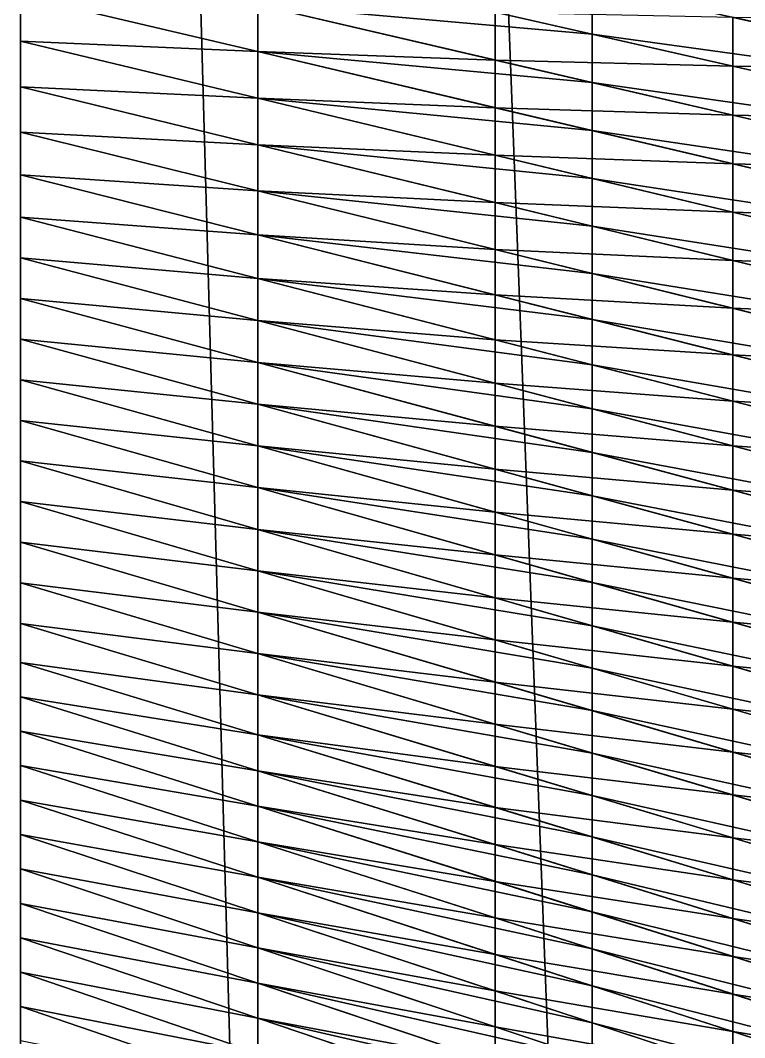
# Model space of a CAD drawing. Header units: metres. Extents: x -3 to 177, y -14 to 14.
# Drawn here: x -3.2 to -1.98, y -5.541 to -3.827 of the extents above; entities that cross this region are included whole.
import ezdxf

# ---------------------------------------------------------------- set-up
doc = ezdxf.new("R2010")
doc.units = ezdxf.units.M
doc.layers.add('AFT_PEAK', color=7, linetype='Continuous', true_color=0x74a6a7)
doc.layers.add('HULL', color=7, linetype='Continuous', true_color=0x528ba5)

msp = doc.modelspace()

# ---------------------------------------------------------------- linework, layer by layer
at = {"layer": 'AFT_PEAK'}
for points in [[(-2.2367, 7.5013, 14.8718), (-1.2735, -7.9426, 14.8547), (-1.2735, 7.9426, 14.8547)], [(-2.8, 7.2432, 14.8819), (-2.2367, -7.5013, 14.8718), (-2.2367, 7.5013, 14.8718)], [(-2.2367, 7.5013, 14.8718), (-2.2367, -7.5013, 14.8718), (-1.2735, -7.9426, 14.8547)], [(-3.2, 7.06, 14.889), (-2.8, -7.2432, 14.8819), (-2.8, 7.2432, 14.8819)], [(-2.8, 7.2432, 14.8819), (-2.8, -7.2432, 14.8819), (-2.2367, -7.5013, 14.8718)], [(-3.2, 7.06, 14.889), (-3.2, -7.06, 14.889), (-2.8, -7.2432, 14.8819)], [(-3.2, -7.0425, 14.8101), (-3.2, -7.06, 14.889), (-3.2, 7.06, 14.889)], [(-3.2, -7.0425, 14.8101), (-3.2, 7.06, 14.889), (-3.2, 7.0425, 14.8101)], [(-3.2, -7.0425, 14.8101), (-3.2, 7.0425, 14.8101), (-3.2, 7.025, 14.7312)], [(-3.2, -7.025, 14.7312), (-3.2, -7.0425, 14.8101), (-3.2, 7.025, 14.7312)], [(-3.2, -7.025, 14.7312), (-3.2, 7.025, 14.7312), (-3.2, 7.0075, 14.6523)], [(-3.2, -7.025, 14.7312), (-3.2, 7.0075, 14.6523), (-3.2, 6.9901, 14.5734)], [(-3.2, -7.025, 14.7312), (-3.2, 6.9901, 14.5734), (-3.2, 6.9726, 14.4945)], [(-3.2, -7.025, 14.7312), (-3.2, 6.9726, 14.4945), (-3.2, 6.9551, 14.4156)], [(-3.2, -7.025, 14.7312), (-3.2, 6.9551, 14.4156), (-3.2, 6.9376, 14.3367)], [(-3.2, -6.8289, 13.8642), (-3.2, -7.025, 14.7312), (-3.2, 6.9376, 14.3367)], [(-3.2, -6.8093, 13.7859), (-3.2, -6.8289, 13.8642), (-3.2, 6.9376, 14.3367)], [(-3.2, -6.5557, 12.8508), (-3.2, -6.8093, 13.7859), (-3.2, 6.9376, 14.3367)], [(-3.2, -6.5557, 12.8508), (-3.2, 6.9376, 14.3367), (-3.2, 6.2422, 12.019)], [(-3.2, 6.2422, 12.019), (-3.2, -0.7272, 9.0124), (-3.2, -5.5467, 10.9327)], [(-3.2, -5.5467, 10.9327), (-3.2, -6.5557, 12.8508), (-3.2, 6.2422, 12.019)], [(-3.2, -0.7272, 9.0124), (-3.2, -3.7851, 9.6874), (-3.2, -3.8621, 9.712)], [(-3.2, -0.7272, 9.0124), (-3.2, -3.8621, 9.712), (-3.2, -5.5467, 10.9327)], [(-2.2367, -3.7687, 9.3277), (-2.2367, -3.6873, 9.3024), (-1.2735, -3.8974, 9.0156)], [(-2.2367, -3.6873, 9.3024), (-1.2735, -3.8116, 8.9896), (-1.2735, -3.8974, 9.0156)], [(-2.8, -3.8009, 9.5447), (-2.8, -3.722, 9.5198), (-2.2367, -3.8501, 9.353)], [(-2.8, -3.722, 9.5198), (-2.2367, -3.7687, 9.3277), (-2.2367, -3.8501, 9.353)], [(-2.2367, -3.8501, 9.353), (-2.2367, -3.7687, 9.3277), (-1.2735, -3.9833, 9.0417)], [(-2.2367, -3.7687, 9.3277), (-1.2735, -3.8974, 9.0156), (-1.2735, -3.9833, 9.0417)], [(-3.2, -3.8621, 9.712), (-3.2, -3.7851, 9.6874), (-2.8, -3.8795, 9.5701)], [(-3.2, -3.7851, 9.6874), (-2.8, -3.8009, 9.5447), (-2.8, -3.8795, 9.5701)], [(-2.8, -3.8795, 9.5701), (-2.8, -3.8009, 9.5447), (-2.2367, -3.9316, 9.3783)], [(-2.8, -3.8009, 9.5447), (-2.2367, -3.8501, 9.353), (-2.2367, -3.9316, 9.3783)], [(-2.2367, -3.9316, 9.3783), (-2.2367, -3.8501, 9.353), (-1.2735, -4.0692, 9.0677)], [(-2.2367, -3.8501, 9.353), (-1.2735, -3.9833, 9.0417), (-1.2735, -4.0692, 9.0677)], [(-3.2, -3.939, 9.7366), (-3.2, -3.8621, 9.712), (-2.8, -3.958, 9.596)], [(-3.2, -3.8621, 9.712), (-2.8, -3.8795, 9.5701), (-2.8, -3.958, 9.596)], [(-3.2, -3.8621, 9.712), (-3.2, -3.939, 9.7366), (-3.2, -5.5467, 10.9327)], [(-2.8, -3.958, 9.596), (-2.8, -3.8795, 9.5701), (-2.2367, -4.0126, 9.4048)], [(-2.8, -3.8795, 9.5701), (-2.2367, -3.9316, 9.3783), (-2.2367, -4.0126, 9.4048)], [(-3.2, -4.015, 9.7636), (-3.2, -3.939, 9.7366), (-2.8, -4.0365, 9.6219)], [(-3.2, -3.939, 9.7366), (-2.8, -3.958, 9.596), (-2.8, -4.0365, 9.6219)], [(-3.2, -3.939, 9.7366), (-3.2, -4.015, 9.7636), (-3.2, -4.0872, 9.7999)], [(-3.2, -3.939, 9.7366), (-3.2, -4.0872, 9.7999), (-3.2, -4.2272, 9.8804)], [(-3.2, -3.939, 9.7366), (-3.2, -4.4324, 10.0094), (-3.2, -4.5009, 10.0523)], [(-3.2, -3.939, 9.7366), (-3.2, -4.364, 9.9664), (-3.2, -4.4324, 10.0094)], [(-3.2, -3.939, 9.7366), (-3.2, -4.2956, 9.9234), (-3.2, -4.364, 9.9664)], [(-3.2, -3.939, 9.7366), (-3.2, -4.2272, 9.8804), (-3.2, -4.2956, 9.9234)], [(-3.2, -3.939, 9.7366), (-3.2, -4.7746, 10.2243), (-3.2, -4.843, 10.2673)], [(-3.2, -3.939, 9.7366), (-3.2, -4.7061, 10.1813), (-3.2, -4.7746, 10.2243)], [(-3.2, -3.939, 9.7366), (-3.2, -4.6377, 10.1383), (-3.2, -4.7061, 10.1813)], [(-3.2, -3.939, 9.7366), (-3.2, -4.5693, 10.0953), (-3.2, -4.6377, 10.1383)], [(-3.2, -3.939, 9.7366), (-3.2, -4.5009, 10.0523), (-3.2, -4.5693, 10.0953)], [(-3.2, -3.939, 9.7366), (-3.2, -4.843, 10.2673), (-3.2, -5.5467, 10.9327)], [(-2.2367, -4.0126, 9.4048), (-2.2367, -3.9316, 9.3783), (-1.2735, -4.1551, 9.0938)], [(-2.2367, -3.9316, 9.3783), (-1.2735, -4.0692, 9.0677), (-1.2735, -4.1551, 9.0938)], [(-2.8, -4.0365, 9.6219), (-2.8, -3.958, 9.596), (-2.2367, -4.0931, 9.4327)], [(-2.8, -3.958, 9.596), (-2.2367, -4.0126, 9.4048), (-2.2367, -4.0931, 9.4327)], [(-3.2, -4.0872, 9.7999), (-3.2, -4.015, 9.7636), (-2.8, -4.114, 9.65)], [(-3.2, -4.015, 9.7636), (-2.8, -4.0365, 9.6219), (-2.8, -4.114, 9.65)], [(-2.2367, -4.0931, 9.4327), (-2.2367, -4.0126, 9.4048), (-1.2735, -4.2401, 9.1221)], [(-2.2367, -4.0126, 9.4048), (-1.2735, -4.1551, 9.0938), (-1.2735, -4.2401, 9.1221)], [(-2.8, -4.114, 9.65), (-2.8, -4.0365, 9.6219), (-2.2367, -4.1737, 9.4606)], [(-2.8, -4.0365, 9.6219), (-2.2367, -4.0931, 9.4327), (-2.2367, -4.1737, 9.4606)], [(-3.2, -4.1587, 9.8374), (-3.2, -4.0872, 9.7999), (-2.8, -4.1883, 9.6863)], [(-3.2, -4.0872, 9.7999), (-2.8, -4.114, 9.65), (-2.8, -4.1883, 9.6863)], [(-3.2, -4.0872, 9.7999), (-3.2, -4.1587, 9.8374), (-3.2, -4.2272, 9.8804)], [(-2.2367, -4.1737, 9.4606), (-2.2367, -4.0931, 9.4327), (-1.2735, -4.3242, 9.1533)], [(-2.2367, -4.0931, 9.4327), (-1.2735, -4.2401, 9.1221), (-1.2735, -4.3242, 9.1533)], [(-2.8, -4.1883, 9.6863), (-2.8, -4.114, 9.65), (-2.2367, -4.2535, 9.4902)], [(-2.8, -4.114, 9.65), (-2.2367, -4.1737, 9.4606), (-2.2367, -4.2535, 9.4902)], [(-3.2, -4.2272, 9.8804), (-3.2, -4.1587, 9.8374), (-2.8, -4.262, 9.7235)], [(-3.2, -4.1587, 9.8374), (-2.8, -4.1883, 9.6863), (-2.8, -4.262, 9.7235)], [(-2.2367, -4.2535, 9.4902), (-2.2367, -4.1737, 9.4606), (-1.2735, -4.4083, 9.1846)], [(-2.2367, -4.1737, 9.4606), (-1.2735, -4.3242, 9.1533), (-1.2735, -4.4083, 9.1846)], [(-2.8, -4.262, 9.7235), (-2.8, -4.1883, 9.6863), (-2.2367, -4.3307, 9.5263)], [(-2.8, -4.1883, 9.6863), (-2.2367, -4.2535, 9.4902), (-2.2367, -4.3307, 9.5263)], [(-3.2, -4.2956, 9.9234), (-3.2, -4.2272, 9.8804), (-2.8, -4.3327, 9.7662)], [(-3.2, -4.2272, 9.8804), (-2.8, -4.262, 9.7235), (-2.8, -4.3327, 9.7662)], [(-2.8, -4.3327, 9.7662), (-2.8, -4.262, 9.7235), (-2.2367, -4.4074, 9.5632)], [(-2.8, -4.262, 9.7235), (-2.2367, -4.3307, 9.5263), (-2.2367, -4.4074, 9.5632)], [(-2.2367, -4.3307, 9.5263), (-2.2367, -4.2535, 9.4902), (-1.2735, -4.492, 9.2168)], [(-2.2367, -4.2535, 9.4902), (-1.2735, -4.4083, 9.1846), (-1.2735, -4.492, 9.2168)], [(-3.2, -4.364, 9.9664), (-3.2, -4.2956, 9.9234), (-2.8, -4.4033, 9.8091)], [(-3.2, -4.2956, 9.9234), (-2.8, -4.3327, 9.7662), (-2.8, -4.4033, 9.8091)], [(-2.8, -4.4033, 9.8091), (-2.8, -4.3327, 9.7662), (-2.2367, -4.4813, 9.6055)], [(-2.8, -4.3327, 9.7662), (-2.2367, -4.4074, 9.5632), (-2.2367, -4.4813, 9.6055)], [(-2.2367, -4.4074, 9.5632), (-2.2367, -4.3307, 9.5263), (-1.2735, -4.5741, 9.2527)], [(-2.2367, -4.3307, 9.5263), (-1.2735, -4.492, 9.2168), (-1.2735, -4.5741, 9.2527)], [(-3.2, -4.4324, 10.0094), (-3.2, -4.364, 9.9664), (-2.8, -4.4736, 9.8526)], [(-3.2, -4.364, 9.9664), (-2.8, -4.4033, 9.8091), (-2.8, -4.4736, 9.8526)], [(-2.8, -4.4736, 9.8526), (-2.8, -4.4033, 9.8091), (-2.2367, -4.5549, 9.6483)], [(-2.8, -4.4033, 9.8091), (-2.2367, -4.4813, 9.6055), (-2.2367, -4.5549, 9.6483)], [(-2.2367, -4.4813, 9.6055), (-2.2367, -4.4074, 9.5632), (-1.2735, -4.656, 9.289)], [(-2.2367, -4.4074, 9.5632), (-1.2735, -4.5741, 9.2527), (-1.2735, -4.656, 9.289)], [(-3.2, -4.5009, 10.0523), (-3.2, -4.4324, 10.0094), (-2.8, -4.5439, 9.896)], [(-3.2, -4.4324, 10.0094), (-2.8, -4.4736, 9.8526), (-2.8, -4.5439, 9.896)], [(-2.8, -4.5439, 9.896), (-2.8, -4.4736, 9.8526), (-2.2367, -4.6279, 9.6923)], [(-2.8, -4.4736, 9.8526), (-2.2367, -4.5549, 9.6483), (-2.2367, -4.6279, 9.6923)], [(-2.2367, -4.5549, 9.6483), (-2.2367, -4.4813, 9.6055), (-1.2735, -4.7354, 9.3305)], [(-2.2367, -4.4813, 9.6055), (-1.2735, -4.656, 9.289), (-1.2735, -4.7354, 9.3305)], [(-3.2, -4.5693, 10.0953), (-3.2, -4.5009, 10.0523), (-2.8, -4.6142, 9.9394)], [(-3.2, -4.5009, 10.0523), (-2.8, -4.5439, 9.896), (-2.8, -4.6142, 9.9394)], [(-2.8, -4.6142, 9.9394), (-2.8, -4.5439, 9.896), (-2.2367, -4.7009, 9.7363)], [(-2.8, -4.5439, 9.896), (-2.2367, -4.6279, 9.6923), (-2.2367, -4.7009, 9.7363)], [(-2.2367, -4.6279, 9.6923), (-2.2367, -4.5549, 9.6483), (-1.2735, -4.8142, 9.3732)], [(-2.2367, -4.5549, 9.6483), (-1.2735, -4.7354, 9.3305), (-1.2735, -4.8142, 9.3732)], [(-3.2, -4.6377, 10.1383), (-3.2, -4.5693, 10.0953), (-2.8, -4.6846, 9.9828)], [(-3.2, -4.5693, 10.0953), (-2.8, -4.6142, 9.9394), (-2.8, -4.6846, 9.9828)], [(-2.8, -4.6846, 9.9828), (-2.8, -4.6142, 9.9394), (-2.2367, -4.7739, 9.7803)], [(-2.8, -4.6142, 9.9394), (-2.2367, -4.7009, 9.7363), (-2.2367, -4.7739, 9.7803)], [(-2.2367, -4.7009, 9.7363), (-2.2367, -4.6279, 9.6923), (-1.2735, -4.8918, 9.4183)], [(-2.2367, -4.6279, 9.6923), (-1.2735, -4.8142, 9.3732), (-1.2735, -4.8918, 9.4183)], [(-3.2, -4.7061, 10.1813), (-3.2, -4.6377, 10.1383), (-2.8, -4.7544, 10.0271)], [(-3.2, -4.6377, 10.1383), (-2.8, -4.6846, 9.9828), (-2.8, -4.7544, 10.0271)], [(-2.8, -4.7544, 10.0271), (-2.8, -4.6846, 9.9828), (-2.2367, -4.8469, 9.8244)], [(-2.8, -4.6846, 9.9828), (-2.2367, -4.7739, 9.7803), (-2.2367, -4.8469, 9.8244)], [(-3.2, -4.7746, 10.2243), (-3.2, -4.7061, 10.1813), (-2.8, -4.8241, 10.0715)], [(-3.2, -4.7061, 10.1813), (-2.8, -4.7544, 10.0271), (-2.8, -4.8241, 10.0715)], [(-2.2367, -4.7739, 9.7803), (-2.2367, -4.7009, 9.7363), (-1.2735, -4.9694, 9.4633)], [(-2.2367, -4.7009, 9.7363), (-1.2735, -4.8918, 9.4183), (-1.2735, -4.9694, 9.4633)], [(-2.8, -4.8241, 10.0715), (-2.8, -4.7544, 10.0271), (-2.2367, -4.9186, 9.8705)], [(-2.8, -4.7544, 10.0271), (-2.2367, -4.8469, 9.8244), (-2.2367, -4.9186, 9.8705)], [(-3.2, -4.843, 10.2673), (-3.2, -4.7746, 10.2243), (-2.8, -4.8938, 10.1159)], [(-3.2, -4.7746, 10.2243), (-2.8, -4.8241, 10.0715), (-2.8, -4.8938, 10.1159)], [(-2.2367, -4.8469, 9.8244), (-2.2367, -4.7739, 9.7803), (-1.2735, -5.047, 9.5083)], [(-2.2367, -4.7739, 9.7803), (-1.2735, -4.9694, 9.4633), (-1.2735, -5.047, 9.5083)], [(-2.8, -4.8938, 10.1159), (-2.8, -4.8241, 10.0715), (-2.2367, -4.9901, 9.9169)], [(-2.8, -4.8241, 10.0715), (-2.2367, -4.9186, 9.8705), (-2.2367, -4.9901, 9.9169)], [(-3.2, -4.9089, 10.3135), (-3.2, -4.843, 10.2673), (-2.8, -4.9635, 10.1604)], [(-3.2, -4.843, 10.2673), (-2.8, -4.8938, 10.1159), (-2.8, -4.9635, 10.1604)], [(-3.2, -4.843, 10.2673), (-3.2, -4.9089, 10.3135), (-3.2, -4.9669, 10.3698)], [(-3.2, -4.843, 10.2673), (-3.2, -4.9669, 10.3698), (-3.2, -5.0249, 10.4261)], [(-3.2, -4.843, 10.2673), (-3.2, -5.1408, 10.5387), (-3.2, -5.1988, 10.595)], [(-3.2, -4.843, 10.2673), (-3.2, -5.0828, 10.4824), (-3.2, -5.1408, 10.5387)], [(-3.2, -4.843, 10.2673), (-3.2, -5.0249, 10.4261), (-3.2, -5.0828, 10.4824)], [(-3.2, -4.843, 10.2673), (-3.2, -5.4887, 10.8764), (-3.2, -5.5467, 10.9327)], [(-3.2, -4.843, 10.2673), (-3.2, -5.4307, 10.8201), (-3.2, -5.4887, 10.8764)], [(-3.2, -4.843, 10.2673), (-3.2, -5.3727, 10.7638), (-3.2, -5.4307, 10.8201)], [(-3.2, -4.843, 10.2673), (-3.2, -5.3148, 10.7075), (-3.2, -5.3727, 10.7638)], [(-3.2, -4.843, 10.2673), (-3.2, -5.2568, 10.6513), (-3.2, -5.3148, 10.7075)], [(-3.2, -4.843, 10.2673), (-3.2, -5.1988, 10.595), (-3.2, -5.2568, 10.6513)], [(-2.2367, -4.9186, 9.8705), (-2.2367, -4.8469, 9.8244), (-1.2735, -5.1246, 9.5534)], [(-2.2367, -4.8469, 9.8244), (-1.2735, -5.047, 9.5083), (-1.2735, -5.1246, 9.5534)], [(-2.8, -4.9635, 10.1604), (-2.8, -4.8938, 10.1159), (-2.2367, -5.0616, 9.9633)], [(-2.8, -4.8938, 10.1159), (-2.2367, -4.9901, 9.9169), (-2.2367, -5.0616, 9.9633)], [(-3.2, -4.9669, 10.3698), (-3.2, -4.9089, 10.3135), (-2.8, -5.031, 10.2076)], [(-3.2, -4.9089, 10.3135), (-2.8, -4.9635, 10.1604), (-2.8, -5.031, 10.2076)], [(-2.2367, -4.9901, 9.9169), (-2.2367, -4.9186, 9.8705), (-1.2735, -5.1995, 9.6026)], [(-2.2367, -4.9186, 9.8705), (-1.2735, -5.1246, 9.5534), (-1.2735, -5.1995, 9.6026)], [(-3.2, -5.0249, 10.4261), (-3.2, -4.9669, 10.3698), (-2.8, -5.0914, 10.2639)], [(-3.2, -4.9669, 10.3698), (-2.8, -5.031, 10.2076), (-2.8, -5.0914, 10.2639)], [(-2.8, -5.031, 10.2076), (-2.8, -4.9635, 10.1604), (-2.2367, -5.1332, 10.0097)], [(-2.8, -4.9635, 10.1604), (-2.2367, -5.0616, 9.9633), (-2.2367, -5.1332, 10.0097)], [(-2.2367, -5.0616, 9.9633), (-2.2367, -4.9901, 9.9169), (-1.2735, -5.2741, 9.6524)], [(-2.2367, -4.9901, 9.9169), (-1.2735, -5.1995, 9.6026), (-1.2735, -5.2741, 9.6524)], [(-3.2, -5.0828, 10.4824), (-3.2, -5.0249, 10.4261), (-2.8, -5.1513, 10.3207)], [(-3.2, -5.0249, 10.4261), (-2.8, -5.0914, 10.2639), (-2.8, -5.1513, 10.3207)], [(-2.8, -5.0914, 10.2639), (-2.8, -5.031, 10.2076), (-2.2367, -5.2029, 10.0584)], [(-2.8, -5.031, 10.2076), (-2.2367, -5.1332, 10.0097), (-2.2367, -5.2029, 10.0584)], [(-2.2367, -5.1332, 10.0097), (-2.2367, -5.0616, 9.9633), (-1.2735, -5.3487, 9.7023)], [(-2.2367, -5.0616, 9.9633), (-1.2735, -5.2741, 9.6524), (-1.2735, -5.3487, 9.7023)], [(-3.2, -5.1408, 10.5387), (-3.2, -5.0828, 10.4824), (-2.8, -5.2111, 10.3778)], [(-3.2, -5.0828, 10.4824), (-2.8, -5.1513, 10.3207), (-2.8, -5.2111, 10.3778)], [(-2.8, -5.1513, 10.3207), (-2.8, -5.0914, 10.2639), (-2.2367, -5.2667, 10.1147)], [(-2.8, -5.0914, 10.2639), (-2.2367, -5.2029, 10.0584), (-2.2367, -5.2667, 10.1147)], [(-3.2, -5.1988, 10.595), (-3.2, -5.1408, 10.5387), (-2.8, -5.2709, 10.4349)], [(-3.2, -5.1408, 10.5387), (-2.8, -5.2111, 10.3778), (-2.8, -5.2709, 10.4349)], [(-2.2367, -5.2029, 10.0584), (-2.2367, -5.1332, 10.0097), (-1.2735, -5.4233, 9.7521)], [(-2.2367, -5.1332, 10.0097), (-1.2735, -5.3487, 9.7023), (-1.2735, -5.4233, 9.7521)], [(-2.8, -5.2111, 10.3778), (-2.8, -5.1513, 10.3207), (-2.2367, -5.3294, 10.1724)], [(-2.8, -5.1513, 10.3207), (-2.2367, -5.2667, 10.1147), (-2.2367, -5.3294, 10.1724)], [(-3.2, -5.2568, 10.6513), (-3.2, -5.1988, 10.595), (-2.8, -5.3306, 10.492)], [(-3.2, -5.1988, 10.595), (-2.8, -5.2709, 10.4349), (-2.8, -5.3306, 10.492)], [(-2.8, -5.2709, 10.4349), (-2.8, -5.2111, 10.3778), (-2.2367, -5.3917, 10.2306)], [(-2.8, -5.2111, 10.3778), (-2.2367, -5.3294, 10.1724), (-2.2367, -5.3917, 10.2306)], [(-2.2367, -5.2667, 10.1147), (-2.2367, -5.2029, 10.0584), (-1.2735, -5.4969, 9.8033)], [(-2.2367, -5.2029, 10.0584), (-1.2735, -5.4233, 9.7521), (-1.2735, -5.4969, 9.8033)], [(-3.2, -5.3148, 10.7075), (-3.2, -5.2568, 10.6513), (-2.8, -5.3898, 10.5497)], [(-3.2, -5.2568, 10.6513), (-2.8, -5.3306, 10.492), (-2.8, -5.3898, 10.5497)], [(-2.8, -5.3306, 10.492), (-2.8, -5.2709, 10.4349), (-2.2367, -5.454, 10.2888)], [(-2.8, -5.2709, 10.4349), (-2.2367, -5.3917, 10.2306), (-2.2367, -5.454, 10.2888)], [(-2.2367, -5.3294, 10.1724), (-2.2367, -5.2667, 10.1147), (-1.2735, -5.5665, 9.8595)], [(-2.2367, -5.2667, 10.1147), (-1.2735, -5.4969, 9.8033), (-1.2735, -5.5665, 9.8595)], [(-3.2, -5.3727, 10.7638), (-3.2, -5.3148, 10.7075), (-2.8, -5.4491, 10.6073)], [(-3.2, -5.3148, 10.7075), (-2.8, -5.3898, 10.5497), (-2.8, -5.4491, 10.6073)], [(-2.8, -5.3898, 10.5497), (-2.8, -5.3306, 10.492), (-2.2367, -5.5162, 10.347)], [(-2.8, -5.3306, 10.492), (-2.2367, -5.454, 10.2888), (-2.2367, -5.5162, 10.347)], [(-2.2367, -5.3917, 10.2306), (-2.2367, -5.3294, 10.1724), (-1.2735, -5.6339, 9.9187)], [(-2.2367, -5.3294, 10.1724), (-1.2735, -5.5665, 9.8595), (-1.2735, -5.6339, 9.9187)], [(-3.2, -5.4307, 10.8201), (-3.2, -5.3727, 10.7638), (-2.8, -5.5083, 10.665)], [(-3.2, -5.3727, 10.7638), (-2.8, -5.4491, 10.6073), (-2.8, -5.5083, 10.665)], [(-2.8, -5.4491, 10.6073), (-2.8, -5.3898, 10.5497), (-2.2367, -5.5772, 10.4066)], [(-2.8, -5.3898, 10.5497), (-2.2367, -5.5162, 10.347), (-2.2367, -5.5772, 10.4066)], [(-2.2367, -5.454, 10.2888), (-2.2367, -5.3917, 10.2306), (-1.2735, -5.7005, 9.9788)], [(-2.2367, -5.3917, 10.2306), (-1.2735, -5.6339, 9.9187), (-1.2735, -5.7005, 9.9788)], [(-3.2, -5.4887, 10.8764), (-3.2, -5.4307, 10.8201), (-2.8, -5.5672, 10.7229)], [(-3.2, -5.4307, 10.8201), (-2.8, -5.5083, 10.665), (-2.8, -5.5672, 10.7229)], [(-2.8, -5.5083, 10.665), (-2.8, -5.4491, 10.6073), (-2.2367, -5.6382, 10.4662)], [(-2.8, -5.4491, 10.6073), (-2.2367, -5.5772, 10.4066), (-2.2367, -5.6382, 10.4662)], [(-2.2367, -5.5162, 10.347), (-2.2367, -5.454, 10.2888), (-1.2735, -5.7671, 10.0389)], [(-2.2367, -5.454, 10.2888), (-1.2735, -5.7005, 9.9788), (-1.2735, -5.7671, 10.0389)], [(-3.2, -5.5467, 10.9327), (-3.2, -5.4887, 10.8764), (-2.8, -5.6259, 10.7811)], [(-3.2, -5.4887, 10.8764), (-2.8, -5.5672, 10.7229), (-2.8, -5.6259, 10.7811)], [(-2.8, -5.5672, 10.7229), (-2.8, -5.5083, 10.665), (-2.2367, -5.6992, 10.5258)], [(-2.8, -5.5083, 10.665), (-2.2367, -5.6382, 10.4662), (-2.2367, -5.6992, 10.5258)], [(-2.2367, -5.5772, 10.4066), (-2.2367, -5.5162, 10.347), (-1.2735, -5.8336, 10.0991)], [(-2.2367, -5.5162, 10.347), (-1.2735, -5.7671, 10.0389), (-1.2735, -5.8336, 10.0991)]]:
    msp.add_3dface(points, dxfattribs=at)
at = {"layer": 'HULL'}
for points in [[(-3.2, -7.0425, 14.8101), (-3.2, -7.06, 14.889), (-3.2, 7.06, 14.889)], [(-3.2, -7.0425, 14.8101), (-3.2, 7.06, 14.889), (-3.2, 7.0425, 14.8101)], [(-3.2, -7.0425, 14.8101), (-3.2, 7.0425, 14.8101), (-3.2, 7.025, 14.7312)], [(-3.2, -7.025, 14.7312), (-3.2, -7.0425, 14.8101), (-3.2, 7.025, 14.7312)], [(-3.2, -7.025, 14.7312), (-3.2, 7.025, 14.7312), (-3.2, 7.0075, 14.6523)], [(-3.2, -7.025, 14.7312), (-3.2, 7.0075, 14.6523), (-3.2, 6.9901, 14.5734)], [(-3.2, -7.025, 14.7312), (-3.2, 6.9901, 14.5734), (-3.2, 6.9726, 14.4945)], [(-3.2, -7.025, 14.7312), (-3.2, 6.9726, 14.4945), (-3.2, 6.9551, 14.4156)], [(-3.2, -7.025, 14.7312), (-3.2, 6.9551, 14.4156), (-3.2, 6.9376, 14.3367)], [(-3.2, -6.8289, 13.8642), (-3.2, -7.025, 14.7312), (-3.2, 6.9376, 14.3367)], [(-3.2, -6.8093, 13.7859), (-3.2, -6.8289, 13.8642), (-3.2, 6.9376, 14.3367)], [(-3.2, -6.5557, 12.8508), (-3.2, -6.8093, 13.7859), (-3.2, 6.9376, 14.3367)], [(-3.2, -6.5557, 12.8508), (-3.2, 6.9376, 14.3367), (-3.2, 6.2422, 12.019)], [(-3.2, 6.2422, 12.019), (-3.2, -0.7272, 9.0124), (-3.2, -5.5467, 10.9327)], [(-3.2, -5.5467, 10.9327), (-3.2, -6.5557, 12.8508), (-3.2, 6.2422, 12.019)], [(-3.2, -0.7272, 9.0124), (-3.2, -3.7851, 9.6874), (-3.2, -3.8621, 9.712)], [(-3.2, -0.7272, 9.0124), (-3.2, -3.8621, 9.712), (-3.2, -5.5467, 10.9327)], [(-3.2, -3.8621, 9.712), (-3.2, -3.7851, 9.6874), (-2.8, -3.8795, 9.5701)], [(-3.2, -3.7851, 9.6874), (-2.8, -3.8009, 9.5447), (-2.8, -3.8795, 9.5701)], [(-2.8, -3.8795, 9.5701), (-2.8, -3.8009, 9.5447), (-2.4, -3.8937, 9.4266)], [(-2.8, -3.8009, 9.5447), (-2.4, -3.813, 9.4014), (-2.4, -3.8937, 9.4266)], [(-2.4, -3.8937, 9.4266), (-2.4, -3.813, 9.4014), (-2, -3.904, 9.2829)], [(-2.4, -3.813, 9.4014), (-2, -3.8214, 9.2574), (-2, -3.904, 9.2829)], [(-2, -3.904, 9.2829), (-2, -3.8214, 9.2574), (-1.6, -3.9106, 9.1386)], [(-2, -3.8214, 9.2574), (-1.6, -3.8262, 9.1128), (-1.6, -3.9106, 9.1386)], [(-3.2, -3.939, 9.7366), (-3.2, -3.8621, 9.712), (-2.8, -3.958, 9.596)], [(-3.2, -3.8621, 9.712), (-2.8, -3.8795, 9.5701), (-2.8, -3.958, 9.596)], [(-3.2, -3.8621, 9.712), (-3.2, -3.939, 9.7366), (-3.2, -5.5467, 10.9327)], [(-2.8, -3.958, 9.596), (-2.8, -3.8795, 9.5701), (-2.4, -3.974, 9.4527)], [(-2.8, -3.8795, 9.5701), (-2.4, -3.8937, 9.4266), (-2.4, -3.974, 9.4527)], [(-2.4, -3.974, 9.4527), (-2.4, -3.8937, 9.4266), (-2, -3.9865, 9.3084)], [(-2.4, -3.8937, 9.4266), (-2, -3.904, 9.2829), (-2, -3.9865, 9.3084)], [(-2, -3.9865, 9.3084), (-2, -3.904, 9.2829), (-1.6, -3.9949, 9.1644)], [(-2, -3.904, 9.2829), (-1.6, -3.9106, 9.1386), (-1.6, -3.9949, 9.1644)], [(-3.2, -4.015, 9.7636), (-3.2, -3.939, 9.7366), (-2.8, -4.0365, 9.6219)], [(-3.2, -3.939, 9.7366), (-2.8, -3.958, 9.596), (-2.8, -4.0365, 9.6219)], [(-3.2, -3.939, 9.7366), (-3.2, -4.015, 9.7636), (-3.2, -4.0872, 9.7999)], [(-3.2, -3.939, 9.7366), (-3.2, -4.0872, 9.7999), (-3.2, -4.2272, 9.8804)], [(-3.2, -3.939, 9.7366), (-3.2, -4.4324, 10.0094), (-3.2, -4.5009, 10.0523)], [(-3.2, -3.939, 9.7366), (-3.2, -4.364, 9.9664), (-3.2, -4.4324, 10.0094)], [(-3.2, -3.939, 9.7366), (-3.2, -4.2956, 9.9234), (-3.2, -4.364, 9.9664)], [(-3.2, -3.939, 9.7366), (-3.2, -4.2272, 9.8804), (-3.2, -4.2956, 9.9234)], [(-3.2, -3.939, 9.7366), (-3.2, -4.7746, 10.2243), (-3.2, -4.843, 10.2673)], [(-3.2, -3.939, 9.7366), (-3.2, -4.7061, 10.1813), (-3.2, -4.7746, 10.2243)], [(-3.2, -3.939, 9.7366), (-3.2, -4.6377, 10.1383), (-3.2, -4.7061, 10.1813)], [(-3.2, -3.939, 9.7366), (-3.2, -4.5693, 10.0953), (-3.2, -4.6377, 10.1383)], [(-3.2, -3.939, 9.7366), (-3.2, -4.5009, 10.0523), (-3.2, -4.5693, 10.0953)], [(-3.2, -3.939, 9.7366), (-3.2, -4.843, 10.2673), (-3.2, -5.5467, 10.9327)], [(-2.8, -4.0365, 9.6219), (-2.8, -3.958, 9.596), (-2.4, -4.054, 9.48)], [(-2.8, -3.958, 9.596), (-2.4, -3.974, 9.4527), (-2.4, -4.054, 9.48)], [(-2.4, -4.054, 9.48), (-2.4, -3.974, 9.4527), (-2, -4.0685, 9.3353)], [(-2.4, -3.974, 9.4527), (-2, -3.9865, 9.3084), (-2, -4.0685, 9.3353)], [(-2, -4.0685, 9.3353), (-2, -3.9865, 9.3084), (-1.6, -4.0793, 9.1902)], [(-2, -3.9865, 9.3084), (-1.6, -3.9949, 9.1644), (-1.6, -4.0793, 9.1902)], [(-3.2, -4.0872, 9.7999), (-3.2, -4.015, 9.7636), (-2.8, -4.114, 9.65)], [(-3.2, -4.015, 9.7636), (-2.8, -4.0365, 9.6219), (-2.8, -4.114, 9.65)], [(-2.8, -4.114, 9.65), (-2.8, -4.0365, 9.6219), (-2.4, -4.1339, 9.5073)], [(-2.8, -4.0365, 9.6219), (-2.4, -4.054, 9.48), (-2.4, -4.1339, 9.5073)], [(-2.4, -4.1339, 9.5073), (-2.4, -4.054, 9.48), (-2, -4.1499, 9.364)], [(-2.4, -4.054, 9.48), (-2, -4.0685, 9.3353), (-2, -4.1499, 9.364)], [(-2, -4.1499, 9.364), (-2, -4.0685, 9.3353), (-1.6, -4.163, 9.2179)], [(-2, -4.0685, 9.3353), (-1.6, -4.0793, 9.1902), (-1.6, -4.163, 9.2179)], [(-3.2, -4.1587, 9.8374), (-3.2, -4.0872, 9.7999), (-2.8, -4.1883, 9.6863)], [(-3.2, -4.0872, 9.7999), (-2.8, -4.114, 9.65), (-2.8, -4.1883, 9.6863)], [(-3.2, -4.0872, 9.7999), (-3.2, -4.1587, 9.8374), (-3.2, -4.2272, 9.8804)], [(-2.8, -4.1883, 9.6863), (-2.8, -4.114, 9.65), (-2.4, -4.2131, 9.5365)], [(-2.8, -4.114, 9.65), (-2.4, -4.1339, 9.5073), (-2.4, -4.2131, 9.5365)], [(-2.4, -4.2131, 9.5365), (-2.4, -4.1339, 9.5073), (-2, -4.2313, 9.3927)], [(-2.4, -4.1339, 9.5073), (-2, -4.1499, 9.364), (-2, -4.2313, 9.3927)], [(-3.2, -4.2272, 9.8804), (-3.2, -4.1587, 9.8374), (-2.8, -4.262, 9.7235)], [(-3.2, -4.1587, 9.8374), (-2.8, -4.1883, 9.6863), (-2.8, -4.262, 9.7235)], [(-2, -4.2313, 9.3927), (-2, -4.1499, 9.364), (-1.6, -4.2459, 9.248)], [(-2, -4.1499, 9.364), (-1.6, -4.163, 9.2179), (-1.6, -4.2459, 9.248)], [(-2.8, -4.262, 9.7235), (-2.8, -4.1883, 9.6863), (-2.4, -4.2894, 9.5727)], [(-2.8, -4.1883, 9.6863), (-2.4, -4.2131, 9.5365), (-2.4, -4.2894, 9.5727)], [(-2.4, -4.2894, 9.5727), (-2.4, -4.2131, 9.5365), (-2, -4.3121, 9.423)], [(-2.4, -4.2131, 9.5365), (-2, -4.2313, 9.3927), (-2, -4.3121, 9.423)], [(-3.2, -4.2956, 9.9234), (-3.2, -4.2272, 9.8804), (-2.8, -4.3327, 9.7662)], [(-3.2, -4.2272, 9.8804), (-2.8, -4.262, 9.7235), (-2.8, -4.3327, 9.7662)], [(-2, -4.3121, 9.423), (-2, -4.2313, 9.3927), (-1.6, -4.3287, 9.2781)], [(-2, -4.2313, 9.3927), (-1.6, -4.2459, 9.248), (-1.6, -4.3287, 9.2781)], [(-2.8, -4.3327, 9.7662), (-2.8, -4.262, 9.7235), (-2.4, -4.3652, 9.6097)], [(-2.8, -4.262, 9.7235), (-2.4, -4.2894, 9.5727), (-2.4, -4.3652, 9.6097)], [(-3.2, -4.364, 9.9664), (-3.2, -4.2956, 9.9234), (-2.8, -4.4033, 9.8091)], [(-3.2, -4.2956, 9.9234), (-2.8, -4.3327, 9.7662), (-2.8, -4.4033, 9.8091)], [(-2.4, -4.3652, 9.6097), (-2.4, -4.2894, 9.5727), (-2, -4.3905, 9.459)], [(-2.4, -4.2894, 9.5727), (-2, -4.3121, 9.423), (-2, -4.3905, 9.459)], [(-2, -4.3905, 9.459), (-2, -4.3121, 9.423), (-1.6, -4.4111, 9.3094)], [(-2, -4.3121, 9.423), (-1.6, -4.3287, 9.2781), (-1.6, -4.4111, 9.3094)], [(-2.8, -4.4033, 9.8091), (-2.8, -4.3327, 9.7662), (-2.4, -4.4382, 9.6521)], [(-2.8, -4.3327, 9.7662), (-2.4, -4.3652, 9.6097), (-2.4, -4.4382, 9.6521)], [(-3.2, -4.4324, 10.0094), (-3.2, -4.364, 9.9664), (-2.8, -4.4736, 9.8526)], [(-3.2, -4.364, 9.9664), (-2.8, -4.4033, 9.8091), (-2.8, -4.4736, 9.8526)], [(-2.4, -4.4382, 9.6521), (-2.4, -4.3652, 9.6097), (-2, -4.4685, 9.4958)], [(-2.4, -4.3652, 9.6097), (-2, -4.3905, 9.459), (-2, -4.4685, 9.4958)], [(-2.8, -4.4736, 9.8526), (-2.8, -4.4033, 9.8091), (-2.4, -4.5109, 9.6949)], [(-2.8, -4.4033, 9.8091), (-2.4, -4.4382, 9.6521), (-2.4, -4.5109, 9.6949)], [(-2, -4.4685, 9.4958), (-2, -4.3905, 9.459), (-1.6, -4.4916, 9.3454)], [(-2, -4.3905, 9.459), (-1.6, -4.4111, 9.3094), (-1.6, -4.4916, 9.3454)], [(-3.2, -4.5009, 10.0523), (-3.2, -4.4324, 10.0094), (-2.8, -4.5439, 9.896)], [(-3.2, -4.4324, 10.0094), (-2.8, -4.4736, 9.8526), (-2.8, -4.5439, 9.896)], [(-2.4, -4.5109, 9.6949), (-2.4, -4.4382, 9.6521), (-2, -4.5437, 9.5379)], [(-2.4, -4.4382, 9.6521), (-2, -4.4685, 9.4958), (-2, -4.5437, 9.5379)], [(-2.8, -4.5439, 9.896), (-2.8, -4.4736, 9.8526), (-2.4, -4.5832, 9.7388)], [(-2.8, -4.4736, 9.8526), (-2.4, -4.5109, 9.6949), (-2.4, -4.5832, 9.7388)], [(-2, -4.5437, 9.5379), (-2, -4.4685, 9.4958), (-1.6, -4.5717, 9.382)], [(-2, -4.4685, 9.4958), (-1.6, -4.4916, 9.3454), (-1.6, -4.5717, 9.382)], [(-3.2, -4.5693, 10.0953), (-3.2, -4.5009, 10.0523), (-2.8, -4.6142, 9.9394)], [(-3.2, -4.5009, 10.0523), (-2.8, -4.5439, 9.896), (-2.8, -4.6142, 9.9394)], [(-2.4, -4.5832, 9.7388), (-2.4, -4.5109, 9.6949), (-2, -4.6186, 9.5807)], [(-2.4, -4.5109, 9.6949), (-2, -4.5437, 9.5379), (-2, -4.6186, 9.5807)], [(-2.8, -4.6142, 9.9394), (-2.8, -4.5439, 9.896), (-2.4, -4.6554, 9.7826)], [(-2.8, -4.5439, 9.896), (-2.4, -4.5832, 9.7388), (-2.4, -4.6554, 9.7826)], [(-2, -4.6186, 9.5807), (-2, -4.5437, 9.5379), (-1.6, -4.6493, 9.4237)], [(-2, -4.5437, 9.5379), (-1.6, -4.5717, 9.382), (-1.6, -4.6493, 9.4237)], [(-3.2, -4.6377, 10.1383), (-3.2, -4.5693, 10.0953), (-2.8, -4.6846, 9.9828)], [(-3.2, -4.5693, 10.0953), (-2.8, -4.6142, 9.9394), (-2.8, -4.6846, 9.9828)], [(-2.4, -4.6554, 9.7826), (-2.4, -4.5832, 9.7388), (-2, -4.6928, 9.625)], [(-2.4, -4.5832, 9.7388), (-2, -4.6186, 9.5807), (-2, -4.6928, 9.625)], [(-2.8, -4.6846, 9.9828), (-2.8, -4.6142, 9.9394), (-2.4, -4.7276, 9.8264)], [(-2.8, -4.6142, 9.9394), (-2.4, -4.6554, 9.7826), (-2.4, -4.7276, 9.8264)], [(-2, -4.6928, 9.625), (-2, -4.6186, 9.5807), (-1.6, -4.7263, 9.4665)], [(-2, -4.6186, 9.5807), (-1.6, -4.6493, 9.4237), (-1.6, -4.7263, 9.4665)], [(-3.2, -4.7061, 10.1813), (-3.2, -4.6377, 10.1383), (-2.8, -4.7544, 10.0271)], [(-3.2, -4.6377, 10.1383), (-2.8, -4.6846, 9.9828), (-2.8, -4.7544, 10.0271)], [(-2.4, -4.7276, 9.8264), (-2.4, -4.6554, 9.7826), (-2, -4.7669, 9.6692)], [(-2.4, -4.6554, 9.7826), (-2, -4.6928, 9.625), (-2, -4.7669, 9.6692)], [(-2.8, -4.7544, 10.0271), (-2.8, -4.6846, 9.9828), (-2.4, -4.7999, 9.8703)], [(-2.8, -4.6846, 9.9828), (-2.4, -4.7276, 9.8264), (-2.4, -4.7999, 9.8703)], [(-2, -4.7669, 9.6692), (-2, -4.6928, 9.625), (-1.6, -4.8023, 9.5112)], [(-2, -4.6928, 9.625), (-1.6, -4.7263, 9.4665), (-1.6, -4.8023, 9.5112)], [(-3.2, -4.7746, 10.2243), (-3.2, -4.7061, 10.1813), (-2.8, -4.8241, 10.0715)], [(-3.2, -4.7061, 10.1813), (-2.8, -4.7544, 10.0271), (-2.8, -4.8241, 10.0715)], [(-2.4, -4.7999, 9.8703), (-2.4, -4.7276, 9.8264), (-2, -4.841, 9.7135)], [(-2.4, -4.7276, 9.8264), (-2, -4.7669, 9.6692), (-2, -4.841, 9.7135)], [(-2.8, -4.8241, 10.0715), (-2.8, -4.7544, 10.0271), (-2.4, -4.871, 9.9159)], [(-2.8, -4.7544, 10.0271), (-2.4, -4.7999, 9.8703), (-2.4, -4.871, 9.9159)], [(-3.2, -4.843, 10.2673), (-3.2, -4.7746, 10.2243), (-2.8, -4.8938, 10.1159)], [(-3.2, -4.7746, 10.2243), (-2.8, -4.8241, 10.0715), (-2.8, -4.8938, 10.1159)], [(-2, -4.841, 9.7135), (-2, -4.7669, 9.6692), (-1.6, -4.8784, 9.5559)], [(-2, -4.7669, 9.6692), (-1.6, -4.8023, 9.5112), (-1.6, -4.8784, 9.5559)], [(-2.4, -4.871, 9.9159), (-2.4, -4.7999, 9.8703), (-2, -4.9151, 9.7578)], [(-2.4, -4.7999, 9.8703), (-2, -4.841, 9.7135), (-2, -4.9151, 9.7578)], [(-2.8, -4.8938, 10.1159), (-2.8, -4.8241, 10.0715), (-2.4, -4.942, 9.9617)], [(-2.8, -4.8241, 10.0715), (-2.4, -4.871, 9.9159), (-2.4, -4.942, 9.9617)], [(-3.2, -4.9089, 10.3135), (-3.2, -4.843, 10.2673), (-2.8, -4.9635, 10.1604)], [(-3.2, -4.843, 10.2673), (-2.8, -4.8938, 10.1159), (-2.8, -4.9635, 10.1604)], [(-3.2, -4.843, 10.2673), (-3.2, -4.9089, 10.3135), (-3.2, -4.9669, 10.3698)], [(-3.2, -4.843, 10.2673), (-3.2, -4.9669, 10.3698), (-3.2, -5.0249, 10.4261)], [(-3.2, -4.843, 10.2673), (-3.2, -5.1408, 10.5387), (-3.2, -5.1988, 10.595)], [(-3.2, -4.843, 10.2673), (-3.2, -5.0828, 10.4824), (-3.2, -5.1408, 10.5387)], [(-3.2, -4.843, 10.2673), (-3.2, -5.0249, 10.4261), (-3.2, -5.0828, 10.4824)], [(-3.2, -4.843, 10.2673), (-3.2, -5.4887, 10.8764), (-3.2, -5.5467, 10.9327)], [(-3.2, -4.843, 10.2673), (-3.2, -5.4307, 10.8201), (-3.2, -5.4887, 10.8764)], [(-3.2, -4.843, 10.2673), (-3.2, -5.3727, 10.7638), (-3.2, -5.4307, 10.8201)], [(-3.2, -4.843, 10.2673), (-3.2, -5.3148, 10.7075), (-3.2, -5.3727, 10.7638)], [(-3.2, -4.843, 10.2673), (-3.2, -5.2568, 10.6513), (-3.2, -5.3148, 10.7075)], [(-3.2, -4.843, 10.2673), (-3.2, -5.1988, 10.595), (-3.2, -5.2568, 10.6513)], [(-2, -4.9151, 9.7578), (-2, -4.841, 9.7135), (-1.6, -4.9544, 9.6005)], [(-2, -4.841, 9.7135), (-1.6, -4.8784, 9.5559), (-1.6, -4.9544, 9.6005)], [(-2.4, -4.942, 9.9617), (-2.4, -4.871, 9.9159), (-2, -4.9877, 9.8046)], [(-2.4, -4.871, 9.9159), (-2, -4.9151, 9.7578), (-2, -4.9877, 9.8046)], [(-2.8, -4.9635, 10.1604), (-2.8, -4.8938, 10.1159), (-2.4, -5.013, 10.0076)], [(-2.8, -4.8938, 10.1159), (-2.4, -4.942, 9.9617), (-2.4, -5.013, 10.0076)], [(-3.2, -4.9669, 10.3698), (-3.2, -4.9089, 10.3135), (-2.8, -5.031, 10.2076)], [(-3.2, -4.9089, 10.3135), (-2.8, -4.9635, 10.1604), (-2.8, -5.031, 10.2076)], [(-2, -4.9877, 9.8046), (-2, -4.9151, 9.7578), (-1.6, -5.0304, 9.6452)], [(-2, -4.9151, 9.7578), (-1.6, -4.9544, 9.6005), (-1.6, -5.0304, 9.6452)], [(-2.4, -5.013, 10.0076), (-2.4, -4.942, 9.9617), (-2, -5.0599, 9.8519)], [(-2.4, -4.942, 9.9617), (-2, -4.9877, 9.8046), (-2, -5.0599, 9.8519)], [(-3.2, -5.0249, 10.4261), (-3.2, -4.9669, 10.3698), (-2.8, -5.0914, 10.2639)], [(-3.2, -4.9669, 10.3698), (-2.8, -5.031, 10.2076), (-2.8, -5.0914, 10.2639)], [(-2.8, -5.031, 10.2076), (-2.8, -4.9635, 10.1604), (-2.4, -5.084, 10.0534)], [(-2.8, -4.9635, 10.1604), (-2.4, -5.013, 10.0076), (-2.4, -5.084, 10.0534)], [(-2, -5.0599, 9.8519), (-2, -4.9877, 9.8046), (-1.6, -5.1043, 9.6934)], [(-2, -4.9877, 9.8046), (-1.6, -5.0304, 9.6452), (-1.6, -5.1043, 9.6934)], [(-2.4, -5.084, 10.0534), (-2.4, -5.013, 10.0076), (-2, -5.1322, 9.8992)], [(-2.4, -5.013, 10.0076), (-2, -5.0599, 9.8519), (-2, -5.1322, 9.8992)], [(-3.2, -5.0828, 10.4824), (-3.2, -5.0249, 10.4261), (-2.8, -5.1513, 10.3207)], [(-3.2, -5.0249, 10.4261), (-2.8, -5.0914, 10.2639), (-2.8, -5.1513, 10.3207)], [(-2.8, -5.0914, 10.2639), (-2.8, -5.031, 10.2076), (-2.4, -5.1531, 10.1016)], [(-2.8, -5.031, 10.2076), (-2.4, -5.084, 10.0534), (-2.4, -5.1531, 10.1016)], [(-2, -5.1322, 9.8992), (-2, -5.0599, 9.8519), (-1.6, -5.1779, 9.7421)], [(-2, -5.0599, 9.8519), (-1.6, -5.1043, 9.6934), (-1.6, -5.1779, 9.7421)], [(-3.2, -5.1408, 10.5387), (-3.2, -5.0828, 10.4824), (-2.8, -5.2111, 10.3778)], [(-3.2, -5.0828, 10.4824), (-2.8, -5.1513, 10.3207), (-2.8, -5.2111, 10.3778)], [(-2.8, -5.1513, 10.3207), (-2.8, -5.0914, 10.2639), (-2.4, -5.2159, 10.1579)], [(-2.8, -5.0914, 10.2639), (-2.4, -5.1531, 10.1016), (-2.4, -5.2159, 10.1579)], [(-2.4, -5.1531, 10.1016), (-2.4, -5.084, 10.0534), (-2, -5.2045, 9.9464)], [(-2.4, -5.084, 10.0534), (-2, -5.1322, 9.8992), (-2, -5.2045, 9.9464)], [(-3.2, -5.1988, 10.595), (-3.2, -5.1408, 10.5387), (-2.8, -5.2709, 10.4349)], [(-3.2, -5.1408, 10.5387), (-2.8, -5.2111, 10.3778), (-2.8, -5.2709, 10.4349)], [(-2, -5.2045, 9.9464), (-2, -5.1322, 9.8992), (-1.6, -5.2514, 9.7908)], [(-2, -5.1322, 9.8992), (-1.6, -5.1779, 9.7421), (-1.6, -5.2514, 9.7908)], [(-2.8, -5.2111, 10.3778), (-2.8, -5.1513, 10.3207), (-2.4, -5.2778, 10.2154)], [(-2.8, -5.1513, 10.3207), (-2.4, -5.2159, 10.1579), (-2.4, -5.2778, 10.2154)], [(-2.4, -5.2159, 10.1579), (-2.4, -5.1531, 10.1016), (-2, -5.2752, 9.9957)], [(-2.4, -5.1531, 10.1016), (-2, -5.2045, 9.9464), (-2, -5.2752, 9.9957)], [(-3.2, -5.2568, 10.6513), (-3.2, -5.1988, 10.595), (-2.8, -5.3306, 10.492)], [(-3.2, -5.1988, 10.595), (-2.8, -5.2709, 10.4349), (-2.8, -5.3306, 10.492)], [(-2.8, -5.2709, 10.4349), (-2.8, -5.2111, 10.3778), (-2.4, -5.3393, 10.2733)], [(-2.8, -5.2111, 10.3778), (-2.4, -5.2778, 10.2154), (-2.4, -5.3393, 10.2733)], [(-2, -5.2752, 9.9957), (-2, -5.2045, 9.9464), (-1.6, -5.325, 9.8395)], [(-2, -5.2045, 9.9464), (-1.6, -5.2514, 9.7908), (-1.6, -5.325, 9.8395)], [(-2.4, -5.2778, 10.2154), (-2.4, -5.2159, 10.1579), (-2, -5.3404, 10.052)], [(-2.4, -5.2159, 10.1579), (-2, -5.2752, 9.9957), (-2, -5.3404, 10.052)], [(-3.2, -5.3148, 10.7075), (-3.2, -5.2568, 10.6513), (-2.8, -5.3898, 10.5497)], [(-3.2, -5.2568, 10.6513), (-2.8, -5.3306, 10.492), (-2.8, -5.3898, 10.5497)], [(-2.8, -5.3306, 10.492), (-2.8, -5.2709, 10.4349), (-2.4, -5.4009, 10.3311)], [(-2.8, -5.2709, 10.4349), (-2.4, -5.3393, 10.2733), (-2.4, -5.4009, 10.3311)], [(-2.4, -5.3393, 10.2733), (-2.4, -5.2778, 10.2154), (-2, -5.4042, 10.11)], [(-2.4, -5.2778, 10.2154), (-2, -5.3404, 10.052), (-2, -5.4042, 10.11)], [(-2, -5.3404, 10.052), (-2, -5.2752, 9.9957), (-1.6, -5.3973, 9.8897)], [(-2, -5.2752, 9.9957), (-1.6, -5.325, 9.8395), (-1.6, -5.3973, 9.8897)], [(-3.2, -5.3727, 10.7638), (-3.2, -5.3148, 10.7075), (-2.8, -5.4491, 10.6073)], [(-3.2, -5.3148, 10.7075), (-2.8, -5.3898, 10.5497), (-2.8, -5.4491, 10.6073)], [(-2.8, -5.3898, 10.5497), (-2.8, -5.3306, 10.492), (-2.4, -5.4624, 10.3891)], [(-2.8, -5.3306, 10.492), (-2.4, -5.4009, 10.3311), (-2.4, -5.4624, 10.3891)], [(-2.4, -5.4009, 10.3311), (-2.4, -5.3393, 10.2733), (-2, -5.4676, 10.1687)], [(-2.4, -5.3393, 10.2733), (-2, -5.4042, 10.11), (-2, -5.4676, 10.1687)], [(-2, -5.4042, 10.11), (-2, -5.3404, 10.052), (-1.6, -5.4649, 9.946)], [(-2, -5.3404, 10.052), (-1.6, -5.3973, 9.8897), (-1.6, -5.4649, 9.946)], [(-3.2, -5.4307, 10.8201), (-3.2, -5.3727, 10.7638), (-2.8, -5.5083, 10.665)], [(-3.2, -5.3727, 10.7638), (-2.8, -5.4491, 10.6073), (-2.8, -5.5083, 10.665)], [(-2.8, -5.4491, 10.6073), (-2.8, -5.3898, 10.5497), (-2.4, -5.5229, 10.4481)], [(-2.8, -5.3898, 10.5497), (-2.4, -5.4624, 10.3891), (-2.4, -5.5229, 10.4481)], [(-2.4, -5.4624, 10.3891), (-2.4, -5.4009, 10.3311), (-2, -5.5309, 10.2274)], [(-2.4, -5.4009, 10.3311), (-2, -5.4676, 10.1687), (-2, -5.5309, 10.2274)], [(-2, -5.4676, 10.1687), (-2, -5.4042, 10.11), (-1.6, -5.5307, 10.0047)], [(-2, -5.4042, 10.11), (-1.6, -5.4649, 9.946), (-1.6, -5.5307, 10.0047)], [(-3.2, -5.4887, 10.8764), (-3.2, -5.4307, 10.8201), (-2.8, -5.5672, 10.7229)], [(-3.2, -5.4307, 10.8201), (-2.8, -5.5083, 10.665), (-2.8, -5.5672, 10.7229)], [(-2.8, -5.5083, 10.665), (-2.8, -5.4491, 10.6073), (-2.4, -5.5834, 10.5071)], [(-2.8, -5.4491, 10.6073), (-2.4, -5.5229, 10.4481), (-2.4, -5.5834, 10.5071)], [(-2.4, -5.5229, 10.4481), (-2.4, -5.4624, 10.3891), (-2, -5.5942, 10.2861)], [(-2.4, -5.4624, 10.3891), (-2, -5.5309, 10.2274), (-2, -5.5942, 10.2861)], [(-2, -5.5309, 10.2274), (-2, -5.4676, 10.1687), (-1.6, -5.5958, 10.0641)], [(-2, -5.4676, 10.1687), (-1.6, -5.5307, 10.0047), (-1.6, -5.5958, 10.0641)], [(-3.2, -5.5467, 10.9327), (-3.2, -5.4887, 10.8764), (-2.8, -5.6259, 10.7811)], [(-3.2, -5.4887, 10.8764), (-2.8, -5.5672, 10.7229), (-2.8, -5.6259, 10.7811)], [(-2.8, -5.5672, 10.7229), (-2.8, -5.5083, 10.665), (-2.4, -5.6439, 10.5661)], [(-2.8, -5.5083, 10.665), (-2.4, -5.5834, 10.5071), (-2.4, -5.6439, 10.5661)], [(-2.4, -5.5834, 10.5071), (-2.4, -5.5229, 10.4481), (-2, -5.6559, 10.3465)], [(-2.4, -5.5229, 10.4481), (-2, -5.5942, 10.2861), (-2, -5.6559, 10.3465)], [(-2, -5.5942, 10.2861), (-2, -5.5309, 10.2274), (-1.6, -5.661, 10.1236)], [(-2, -5.5309, 10.2274), (-1.6, -5.5958, 10.0641), (-1.6, -5.661, 10.1236)]]:
    msp.add_3dface(points, dxfattribs=at)

doc.saveas('drawing.dxf')
